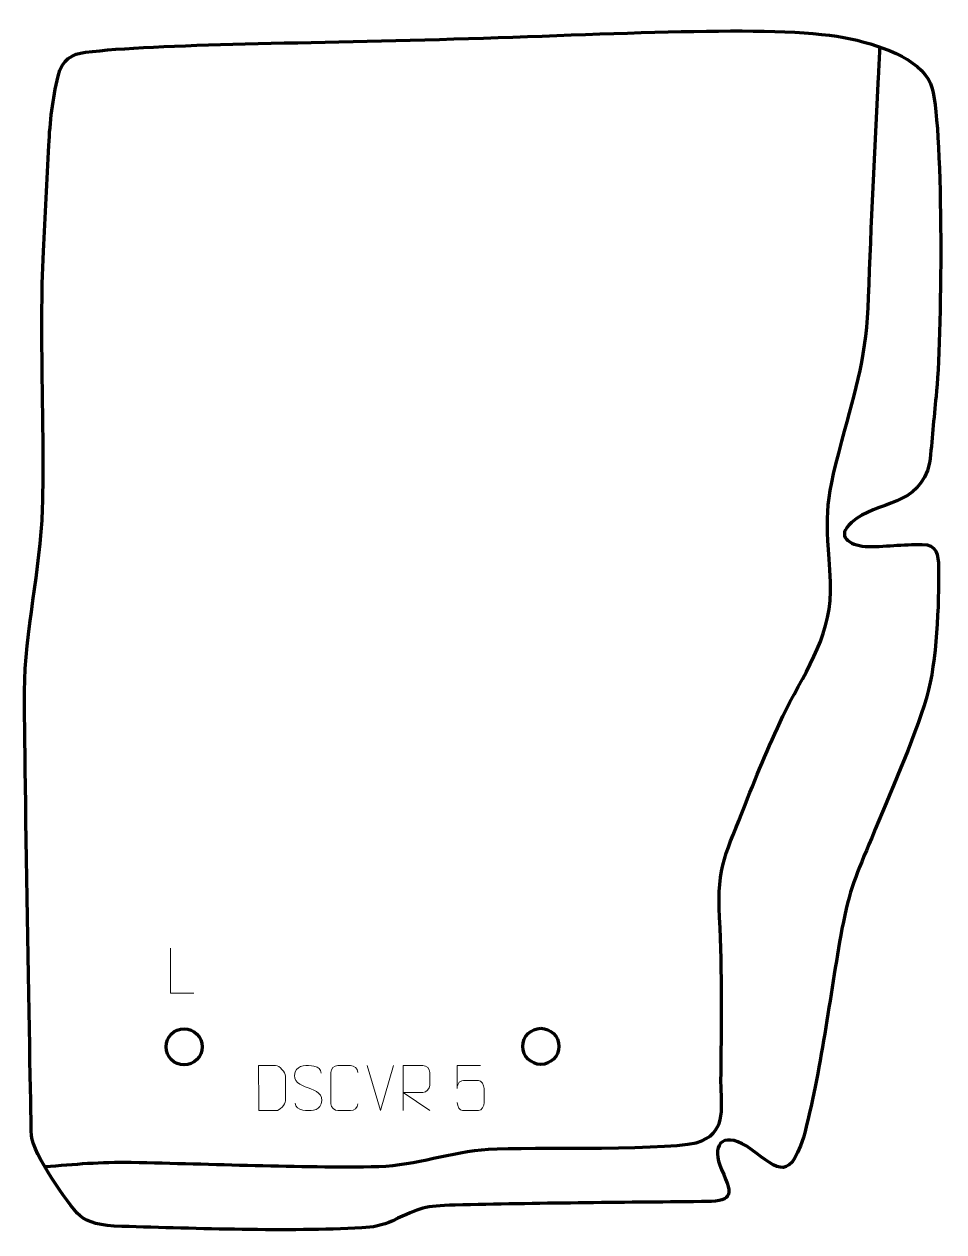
# Model space of a CAD drawing. Header units: millimetres. Extents: x 1000 to 1510, y -57 to 612.
import ezdxf

# ---------------------------------------------------------------- set-up
doc = ezdxf.new("R2010")
doc.units = ezdxf.units.MM
doc.header["$MEASUREMENT"] = 0
doc.layers.add('layer 2', color=7, linetype='Continuous')
doc.layers.add('layer 3', color=7, linetype='Continuous')

msp = doc.modelspace()

# ---------------------------------------------------------------- linework, layer by layer
at = {"layer": 'layer 2', "color": 142, "lineweight": 158}
msp.add_open_spline([(1011.6379, -20.7214), (1028.653, -19.3779), (1042.3587, -18.0476), (1059.6208, -18.3458), (1059.6208, -18.3458), (1105.0587, -19.1702), (1151.4441, -21.3854), (1196.7838, -20.6928), (1196.7838, -20.6928), (1217.5088, -19.9088), (1236.3789, -12.4506), (1257.5281, -11.0934), (1257.5281, -11.0934), (1279.7495, -9.6674), (1362.8525, -12.3225), (1375.696, -6.5145), (1375.696, -6.5145), (1389.8416, -0.1177), (1386.1959, 13.1262), (1386.2692, 26.1775), (1386.2692, 26.1775), (1386.5102, 57.0867), (1387.168, 86.3649), (1385.489, 117.3494), (1385.489, 117.3494), (1383.9163, 146.3747), (1389.6485, 153.6396), (1399.6714, 179.7977), (1399.6714, 179.7977), (1406.7401, 198.2457), (1413.7153, 214.3132), (1422.1767, 232.1494), (1422.1767, 232.1494), (1434.3905, 255.9823), (1448.23, 275.1446), (1446.8738, 303.1921), (1446.8738, 303.1921), (1444.7549, 341.3813), (1442.9083, 342.9558), (1453.2976, 381.3415), (1453.2976, 381.3415), (1461.2868, 410.859), (1467.0479, 429.596), (1468.0616, 460.8097), (1468.0616, 460.8097), (1469.3869, 501.6192), (1471.5838, 542.4331), (1473.5686, 583.2197), (1473.5686, 583.2197), (1473.8117, 588.2164), (1474.0549, 593.213), (1474.2981, 598.2096), (1474.2981, 598.2096), (1474.2981, 598.2096), (1474.371, 599.7086), (1474.371, 599.7086)], degree=3, knots=[0, 0, 0, 0, 0.06666667, 0.06666667, 0.06666667, 0.06666667, 0.13333333, 0.13333333, 0.13333333, 0.13333333, 0.2, 0.2, 0.2, 0.2, 0.26666667, 0.26666667, 0.26666667, 0.26666667, 0.33333333, 0.33333333, 0.33333333, 0.33333333, 0.4, 0.4, 0.4, 0.4, 0.46666667, 0.46666667, 0.46666667, 0.46666667, 0.53333333, 0.53333333, 0.53333333, 0.53333333, 0.6, 0.6, 0.6, 0.6, 0.66666667, 0.66666667, 0.66666667, 0.66666667, 0.73333333, 0.73333333, 0.73333333, 0.73333333, 0.8, 0.8, 0.8, 0.8, 0.86666667, 0.86666667, 0.86666667, 0.86666667, 1, 1, 1, 1], dxfattribs=at)
at = {"layer": 'layer 2', "color": 250, "lineweight": 9}
for points, knots in [([(1094.2648, 75.373), (1094.2648, 75.373), (1081.3157, 75.373), (1081.3157, 75.373), (1081.3157, 75.373), (1081.3157, 75.373), (1081.3157, 100.3266), (1081.3157, 100.3266)], [0, 0, 0, 0, 0.33333333, 0.33333333, 0.33333333, 0.33333333, 1, 1, 1, 1]), ([(1130.2023, 10.3239), (1132.5341, 10.3243), (1137.4843, 10.3003), (1139.8158, 10.3), (1139.8158, 10.3), (1141.7408, 10.1946), (1145.0594, 13.7362), (1145.0482, 15.7535), (1145.0482, 15.7535), (1145.0478, 21.5236), (1145.0478, 23.6933), (1145.0482, 29.4626), (1145.0482, 29.4626), (1145.0439, 31.6007), (1141.6694, 35.2608), (1139.517, 35.2473), (1139.517, 35.2473), (1137.1913, 35.2473), (1132.467, 35.2473), (1130.1409, 35.2473), (1130.1409, 35.2473), (1130.1413, 29.5004), (1130.2026, 16.0712), (1130.2023, 10.3239)], [0, 0, 0, 0, 0.14285714, 0.14285714, 0.14285714, 0.14285714, 0.28571429, 0.28571429, 0.28571429, 0.28571429, 0.42857143, 0.42857143, 0.42857143, 0.42857143, 0.57142857, 0.57142857, 0.57142857, 0.57142857, 0.71428571, 0.71428571, 0.71428571, 0.71428571, 1, 1, 1, 1]), ([(1157.6001, 22.9464), (1153.3518, 24.4168), (1148.4437, 26.2126), (1150.4488, 31.7329), (1150.4488, 31.7329), (1151.9523, 35.8728), (1157.1659, 35.4843), (1160.7695, 34.8832), (1160.7695, 34.8832), (1163.6301, 34.406), (1164.4948, 33.1928), (1164.8054, 31.1087)], [0, 0, 0, 0, 0.25, 0.25, 0.25, 0.25, 0.5, 0.5, 0.5, 0.5, 1, 1, 1, 1]), ([(1185.0177, 14.1135), (1184.8779, 11.7901), (1183.2007, 10.3105), (1181.053, 10.2997), (1181.053, 10.2997), (1178.7211, 10.3001), (1176.3892, 10.3001), (1174.0577, 10.2997), (1174.0577, 10.2997), (1172.1327, 10.1943), (1170.1606, 12.0788), (1170.1718, 14.0961), (1170.1718, 14.0961), (1170.1722, 19.8662), (1170.1722, 25.6359), (1170.1718, 31.4052), (1170.1718, 31.4052), (1170.176, 33.5433), (1171.9227, 35.2625), (1174.0751, 35.249), (1174.0751, 35.249), (1176.4008, 35.249), (1178.7269, 35.249), (1181.053, 35.249), (1181.053, 35.249), (1182.9996, 35.2845), (1184.991, 33.793), (1185.0177, 31.3554)], [0, 0, 0, 0, 0.125, 0.125, 0.125, 0.125, 0.25, 0.25, 0.25, 0.25, 0.375, 0.375, 0.375, 0.375, 0.5, 0.5, 0.5, 0.5, 0.625, 0.625, 0.625, 0.625, 0.75, 0.75, 0.75, 0.75, 1, 1, 1, 1]), ([(1210.2628, 10.2958), (1210.2628, 10.2958), (1210.2628, 35.2493), (1210.2628, 35.2493), (1210.2628, 35.2493), (1213.8576, 35.2493), (1217.4531, 35.2493), (1221.0483, 35.2493), (1221.0483, 35.2493), (1223.3736, 35.2116), (1224.9309, 33.7216), (1224.9268, 31.3552), (1224.9268, 31.3552), (1224.9264, 29.3197), (1224.9264, 26.2603), (1224.9268, 24.2243), (1224.9268, 24.2243), (1224.9203, 22.3488), (1223.108, 20.407), (1221.0985, 20.3879), (1221.0985, 20.3879), (1221.0985, 20.3879), (1210.2628, 20.3879), (1210.2628, 20.3879), (1210.2628, 20.3879), (1210.2628, 20.3879), (1224.9175, 10.2958), (1224.9175, 10.2958)], [0, 0, 0, 0, 0.125, 0.125, 0.125, 0.125, 0.25, 0.25, 0.25, 0.25, 0.375, 0.375, 0.375, 0.375, 0.5, 0.5, 0.5, 0.5, 0.625, 0.625, 0.625, 0.625, 0.75, 0.75, 0.75, 0.75, 1, 1, 1, 1]), ([(1252.989, 35.2273), (1252.989, 35.2273), (1240.1373, 35.2273), (1240.1373, 35.2273), (1240.1373, 35.2273), (1240.1376, 30.9967), (1240.1376, 26.7658), (1240.1373, 22.5346), (1240.1373, 22.5346), (1240.137, 25.8447), (1241.768, 26.9165), (1244.58, 26.977), (1244.58, 26.977), (1247.0196, 26.9773), (1249.4591, 26.9773), (1251.8983, 26.977), (1251.8983, 26.977), (1253.5481, 26.9838), (1255.023, 24.6033), (1255.0515, 22.5346), (1255.0515, 22.5346), (1255.0512, 19.9473), (1255.0512, 17.3597), (1255.0515, 14.772), (1255.0515, 14.772), (1255.0977, 12.8126), (1253.5983, 10.3763), (1251.9724, 10.3178), (1251.9724, 10.3178), (1250.0159, 10.3181), (1245.1209, 10.3181), (1243.1639, 10.3178), (1243.1639, 10.3178), (1241.3184, 10.309), (1240.2113, 12.2738), (1240.1905, 14.8249)], [0, 0, 0, 0, 0.1, 0.1, 0.1, 0.1, 0.2, 0.2, 0.2, 0.2, 0.3, 0.3, 0.3, 0.3, 0.4, 0.4, 0.4, 0.4, 0.5, 0.5, 0.5, 0.5, 0.6, 0.6, 0.6, 0.6, 0.7, 0.7, 0.7, 0.7, 0.8, 0.8, 0.8, 0.8, 1, 1, 1, 1]), ([(1157.6001, 22.9463), (1161.6187, 21.2996), (1166.6482, 19.4113), (1164.8142, 14.051), (1164.8142, 14.051), (1163.3544, 9.7846), (1158.4436, 10.0413), (1154.7175, 10.596), (1154.7175, 10.596), (1151.9675, 11.0058), (1150.7466, 12.2193), (1150.3686, 14.3315)], [0, 0, 0, 0, 0.25, 0.25, 0.25, 0.25, 0.5, 0.5, 0.5, 0.5, 1, 1, 1, 1])]:
    msp.add_open_spline(points, degree=3, knots=knots, dxfattribs=at)
for points in [[(1197.5947, 10.2957), (1197.5947, 10.2957), (1190.2729, 35.2493), (1190.2729, 35.2493)], [(1204.9166, 35.2493), (1204.9166, 35.2493), (1197.5948, 10.2957), (1197.5948, 10.2957)]]:
    msp.add_open_spline(points, degree=3, dxfattribs=at)
at = {"layer": 'layer 3', "color": 142, "lineweight": 200}
for centre in [(1088.8471, 45.6395), (1286.4911, 45.9042)]:
    msp.add_ellipse(centre, major_axis=(0, 10), ratio=1, dxfattribs=at)
at = {"layer": 'layer 3', "color": 242, "lineweight": 158}
msp.add_open_spline([(1004.2553, -3.7491), (1005.3309, -13.4354), (1023.9079, -41.0905), (1031.1914, -48.0318), (1031.1914, -48.0318), (1035.8347, -51.7199), (1042.2224, -53.4491), (1054.449, -53.9029), (1054.449, -53.9029), (1096.3643, -55.0441), (1145.8239, -56.8873), (1187.389, -54.6971), (1187.389, -54.6971), (1193.1333, -54.3944), (1198.7289, -53.4406), (1204.4987, -50.7101), (1204.4987, -50.7101), (1220.1339, -43.311), (1221.5747, -42.5489), (1239.038, -42.0839), (1239.038, -42.0839), (1284.3831, -40.9503), (1330.0196, -40.5634), (1375.388, -40.1617), (1375.388, -40.1617), (1392.0613, -40.0164), (1393.8234, -38.0713), (1386.5717, -22.3982), (1386.5717, -22.3982), (1380.7205, -9.4167), (1386.3925, -0.7885), (1400.5563, -9.4974), (1400.5563, -9.4974), (1416.4263, -20.1447), (1423.3485, -31.4134), (1431.9031, -4.6198), (1431.9031, -4.6198), (1441.8649, 31.8197), (1446.3294, 73.4513), (1453.2874, 110.957), (1453.2874, 110.957), (1457.4597, 132.958), (1461.3307, 141.3427), (1469.7687, 161.4721), (1469.7687, 161.4721), (1480.118, 186.6189), (1492.4795, 213.913), (1500.3232, 239.7158), (1500.3232, 239.7158), (1505.8877, 258.9762), (1506.979, 290.9455), (1506.788, 311.2226), (1506.788, 311.2226), (1506.6945, 318.5766), (1505.8131, 323.8786), (1497.6942, 324.0489), (1497.6942, 324.0489), (1487.5011, 324.2627), (1476.4124, 322.5512), (1466.1447, 322.9554), (1466.1447, 322.9554), (1457.4788, 323.7264), (1449.6515, 328.4951), (1458.5053, 336.1926), (1458.5053, 336.1926), (1473.1069, 348.8872), (1496.3828, 344.45), (1501.8306, 369.2931), (1501.8306, 369.2931), (1503.2902, 381.3604), (1504.0961, 393.983), (1505.4399, 406.194), (1505.4399, 406.194), (1508.6736, 435.2546), (1509.7269, 552.8094), (1503.2372, 576.7662), (1503.2372, 576.7662), (1499.2236, 591.5827), (1477.8786, 599.9079), (1457.9546, 604.2842), (1457.9546, 604.2842), (1421.175, 612.363), (1334.0077, 607.094), (1246.4235, 604.3832), (1246.4235, 604.3832), (1160.2092, 601.7149), (1073.5903, 601.7059), (1034.2282, 596.7824), (1034.2282, 596.7824), (1026.8294, 595.857), (1021.3466, 592.9151), (1019.0175, 583.5965), (1019.0175, 583.5965), (1015.9292, 570.5579), (1014.6449, 558.5402), (1013.8953, 545.2055), (1013.8953, 545.2055), (1012.801, 525.7376), (1011.896, 505.9983), (1010.9466, 486.5031), (1010.9466, 486.5031), (1008.6046, 438.4114), (1011.7535, 391.5767), (1010.4621, 343.7795), (1010.4621, 343.7795), (1009.3935, 309.4109), (1000.6225, 276.5789), (1000.4392, 242.6867), (1000.4392, 242.6867), (1000.2559, 208.7945), (1004.2553, -3.7491), (1004.2553, -3.7491)], degree=3, knots=[0, 0, 0, 0, 0.03448276, 0.03448276, 0.03448276, 0.03448276, 0.06896552, 0.06896552, 0.06896552, 0.06896552, 0.10344828, 0.10344828, 0.10344828, 0.10344828, 0.13793103, 0.13793103, 0.13793103, 0.13793103, 0.17241379, 0.17241379, 0.17241379, 0.17241379, 0.20689655, 0.20689655, 0.20689655, 0.20689655, 0.24137931, 0.24137931, 0.24137931, 0.24137931, 0.27586207, 0.27586207, 0.27586207, 0.27586207, 0.31034483, 0.31034483, 0.31034483, 0.31034483, 0.34482759, 0.34482759, 0.34482759, 0.34482759, 0.37931034, 0.37931034, 0.37931034, 0.37931034, 0.4137931, 0.4137931, 0.4137931, 0.4137931, 0.44827586, 0.44827586, 0.44827586, 0.44827586, 0.48275862, 0.48275862, 0.48275862, 0.48275862, 0.51724138, 0.51724138, 0.51724138, 0.51724138, 0.55172414, 0.55172414, 0.55172414, 0.55172414, 0.5862069, 0.5862069, 0.5862069, 0.5862069, 0.62068966, 0.62068966, 0.62068966, 0.62068966, 0.65517241, 0.65517241, 0.65517241, 0.65517241, 0.68965517, 0.68965517, 0.68965517, 0.68965517, 0.72413793, 0.72413793, 0.72413793, 0.72413793, 0.75862069, 0.75862069, 0.75862069, 0.75862069, 0.79310345, 0.79310345, 0.79310345, 0.79310345, 0.82758621, 0.82758621, 0.82758621, 0.82758621, 0.86206897, 0.86206897, 0.86206897, 0.86206897, 0.89655172, 0.89655172, 0.89655172, 0.89655172, 0.93103448, 0.93103448, 0.93103448, 0.93103448, 1, 1, 1, 1], dxfattribs=at)

doc.saveas('drawing.dxf')
